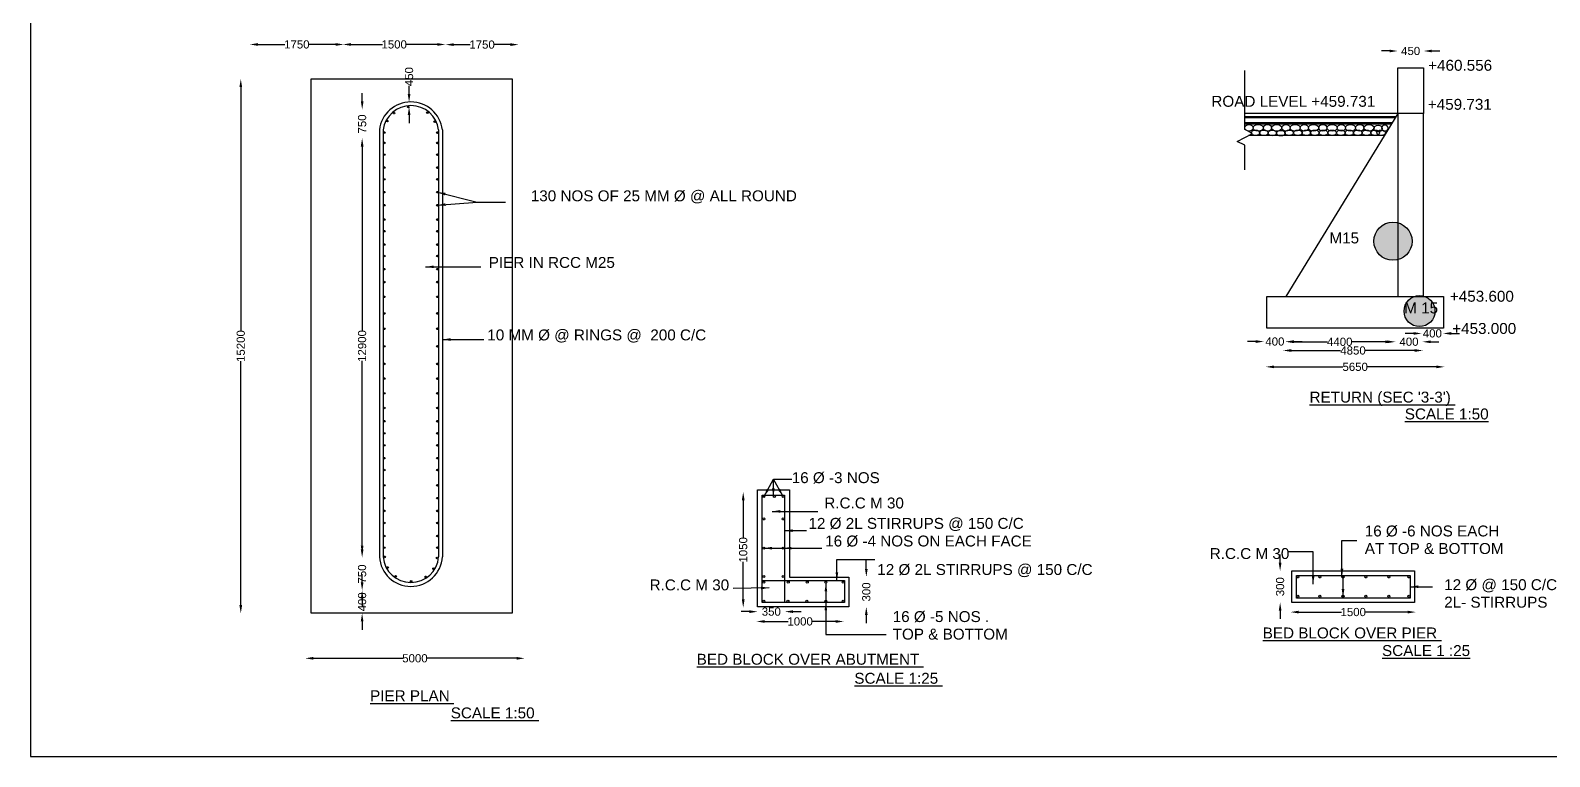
# Model space of a CAD drawing. Header units: millimetres. Extents: x 5124 to 2597898, y 2311 to 44288684.
# Drawn here: x 2514176 to 2569888, y 44230806 to 44257430 of the extents above; entities that cross this region are included whole.
import ezdxf

# ---------------------------------------------------------------- set-up
doc = ezdxf.new("R2010")
doc.units = ezdxf.units.MM
doc.header["$MEASUREMENT"] = 0
for name, color, linetype in [('DIMENSION', 7, 'Continuous'), ('DRAWING', 2, 'Continuous'), ('TEXT', 7, 'Continuous')]:
    doc.layers.add(name, color=color, linetype=linetype)
doc.styles.get("Standard").update_dxf_attribs({"font": 'arial.ttf', "height": 300})
doc.dimstyles.get("Standard").update_dxf_attribs({"dimtxt": 400, "dimasz": 300, "dimexe": 0.18, "dimexo": 0.0625, "dimgap": 0.09, "dimtad": 0, "dimdec": 0, "dimzin": 0, "dimdsep": 46, "dimtxsty": 'Standard', "dimcen": 0.09, "dimse1": 1, "dimse2": 1, "dimadec": 0, "dimazin": 0, "dimtfac": 1, "dimtdec": 0, "dimtofl": 0, "dimtmove": 0, "dimatfit": 3, "dimfxl": 1, "dimtolj": 1, "dimtzin": 0, "dimarcsym": 0})

# ---------------------------------------------------------------- blocks, each defined once
blk = doc.blocks.new('*D65')
at = {"layer": 'Defpoints', "color": 0, "transparency": 16777216}
for p in [(2565264.5, 44256674.5), (2564317.5, 44256052), (2565264.5, 44256052)]:
    blk.add_point(p, dxfattribs=at)
at = {"layer": 'DIMENSION', "color": 0, "lineweight": -2, "transparency": 16777216}
for p, q in [((2564017.5, 44256674.5), (2563717.5, 44256674.5)), ((2565564.5, 44256674.5), (2565864.5, 44256674.5))]:
    blk.add_line(p, q, dxfattribs=at)
at = {"layer": 'DIMENSION', "color": 0, "transparency": 16777216}
for points in [[(2564017.5, 44256724.5), (2564017.5, 44256624.5), (2564317.5, 44256674.5)], [(2565564.5, 44256724.5), (2565564.5, 44256624.5), (2565264.5, 44256674.5)]]:
    blk.add_solid(points, dxfattribs=at)
at = {"layer": 'DIMENSION', "color": 0, "transparency": 16777216, "insert": (2564791, 44256674.5), "char_height": 300, "attachment_point": 5}
blk.add_mtext('\\A1;450', dxfattribs=at)
blk = doc.blocks.new('*D66')
at = {"layer": 'Defpoints', "color": 0, "transparency": 16777216}
for p in [(2559478, 44244912.5), (2566036.5, 44245094), (2566036.5, 44244912.5)]:
    blk.add_point(p, dxfattribs=at)
at = {"layer": 'DIMENSION', "color": 0, "lineweight": -2, "transparency": 16777216}
for p, q in [((2559778, 44245094), (2562309.718, 44245094)), ((2565736.5, 44245094), (2563204.782, 44245094))]:
    blk.add_line(p, q, dxfattribs=at)
at = {"layer": 'DIMENSION', "color": 0, "transparency": 16777216}
for points in [[(2559778, 44245144), (2559778, 44245044), (2559478, 44245094)], [(2565736.5, 44245144), (2565736.5, 44245044), (2566036.5, 44245094)]]:
    blk.add_solid(points, dxfattribs=at)
at = {"layer": 'DIMENSION', "color": 0, "transparency": 16777216, "insert": (2562757.25, 44245094), "char_height": 300, "attachment_point": 5}
blk.add_mtext('\\A1;5650', dxfattribs=at)
blk = doc.blocks.new('*D67')
at = {"layer": 'Defpoints', "color": 0, "transparency": 16777216}
for p in [(2565244, 44245694), (2560112, 44245410), (2565244, 44245410)]:
    blk.add_point(p, dxfattribs=at)
at = {"layer": 'DIMENSION', "color": 0, "lineweight": -2, "transparency": 16777216}
for p, q in [((2560412, 44245694), (2562224, 44245694)), ((2564944, 44245694), (2563132, 44245694))]:
    blk.add_line(p, q, dxfattribs=at)
at = {"layer": 'DIMENSION', "color": 0, "transparency": 16777216}
for points in [[(2560412, 44245744), (2560412, 44245644), (2560112, 44245694)], [(2564944, 44245744), (2564944, 44245644), (2565244, 44245694)]]:
    blk.add_solid(points, dxfattribs=at)
at = {"layer": 'DIMENSION', "color": 0, "transparency": 16777216, "insert": (2562678, 44245694), "char_height": 300, "attachment_point": 5}
blk.add_mtext('\\A1;4850', dxfattribs=at)
blk = doc.blocks.new('*D68')
at = {"layer": 'Defpoints', "color": 0, "transparency": 16777216}
for p in [(2560214.5, 44246022), (2559410, 44245965), (2560214.5, 44245965)]:
    blk.add_point(p, dxfattribs=at)
at = {"layer": 'DIMENSION', "color": 0, "lineweight": -2, "transparency": 16777216}
for p, q in [((2559110, 44246022), (2558810, 44246022)), ((2560514.5, 44246022), (2560814.5, 44246022))]:
    blk.add_line(p, q, dxfattribs=at)
at = {"layer": 'DIMENSION', "color": 0, "transparency": 16777216}
for points in [[(2559110, 44246072), (2559110, 44245972), (2559410, 44246022)], [(2560514.5, 44246072), (2560514.5, 44245972), (2560214.5, 44246022)]]:
    blk.add_solid(points, dxfattribs=at)
at = {"layer": 'DIMENSION', "color": 0, "transparency": 16777216, "insert": (2559812.25, 44246022), "char_height": 300, "attachment_point": 5}
blk.add_mtext('\\A1;400', dxfattribs=at)
blk = doc.blocks.new('*D69')
at = {"layer": 'Defpoints', "color": 0, "transparency": 16777216}
for p in [(2560214, 44246022), (2564168, 44246022), (2564168, 44246012)]:
    blk.add_point(p, dxfattribs=at)
at = {"layer": 'DIMENSION', "color": 0, "lineweight": -2, "transparency": 16777216}
for p, q in [((2560514, 44246012), (2561737, 44246012)), ((2563868, 44246012), (2562645, 44246012))]:
    blk.add_line(p, q, dxfattribs=at)
at = {"layer": 'DIMENSION', "color": 0, "transparency": 16777216}
for points in [[(2560514, 44246062), (2560514, 44245962), (2560214, 44246012)], [(2563868, 44246062), (2563868, 44245962), (2564168, 44246012)]]:
    blk.add_solid(points, dxfattribs=at)
at = {"layer": 'DIMENSION', "color": 0, "transparency": 16777216, "insert": (2562191, 44246012), "char_height": 300, "attachment_point": 5}
blk.add_mtext('\\A1;4400  ', dxfattribs=at)
blk = doc.blocks.new('*D70')
at = {"layer": 'Defpoints', "color": 0, "transparency": 16777216}
for p in [(2564233.5, 44246057.5), (2565228, 44246057.5), (2565228, 44246013.5)]:
    blk.add_point(p, dxfattribs=at)
at = {"layer": 'DIMENSION', "color": 0, "lineweight": -2, "transparency": 16777216}
for p, q in [((2563933.5, 44246013.5), (2563633.5, 44246013.5)), ((2565528, 44246013.5), (2565828, 44246013.5))]:
    blk.add_line(p, q, dxfattribs=at)
at = {"layer": 'DIMENSION', "color": 0, "transparency": 16777216}
for points in [[(2563933.5, 44246063.5), (2563933.5, 44245963.5), (2564233.5, 44246013.5)], [(2565528, 44246063.5), (2565528, 44245963.5), (2565228, 44246013.5)]]:
    blk.add_solid(points, dxfattribs=at)
at = {"layer": 'DIMENSION', "color": 0, "transparency": 16777216, "insert": (2564730.75, 44246013.5), "char_height": 300, "attachment_point": 5}
blk.add_mtext('\\A1;400', dxfattribs=at)
blk = doc.blocks.new('*D71')
at = {"layer": 'Defpoints', "color": 0, "transparency": 16777216}
for p in [(2565978.5, 44246320), (2565196.5, 44245888.5), (2565978.5, 44245888.5)]:
    blk.add_point(p, dxfattribs=at)
at = {"layer": 'DIMENSION', "color": 0, "lineweight": -2, "transparency": 16777216}
for p, q in [((2564896.5, 44246320), (2564596.5, 44246320)), ((2566278.5, 44246320), (2566578.5, 44246320))]:
    blk.add_line(p, q, dxfattribs=at)
at = {"layer": 'DIMENSION', "color": 0, "transparency": 16777216}
for points in [[(2564896.5, 44246370), (2564896.5, 44246270), (2565196.5, 44246320)], [(2566278.5, 44246370), (2566278.5, 44246270), (2565978.5, 44246320)]]:
    blk.add_solid(points, dxfattribs=at)
at = {"layer": 'DIMENSION', "color": 0, "transparency": 16777216, "insert": (2565587.5, 44246320), "char_height": 300, "attachment_point": 5}
blk.add_mtext('\\A1;400', dxfattribs=at)
blk = doc.blocks.new('*D72')
at = {"layer": 'Defpoints', "color": 0, "transparency": 16777216}
for p in [(2560390, 44236244), (2564984, 44236244), (2564984, 44236104)]:
    blk.add_point(p, dxfattribs=at)
at = {"layer": 'DIMENSION', "color": 0, "lineweight": -2, "transparency": 16777216}
for p, q in [((2560690, 44236104), (2562253, 44236104)), ((2564684, 44236104), (2563120, 44236104))]:
    blk.add_line(p, q, dxfattribs=at)
at = {"layer": 'DIMENSION', "color": 0, "transparency": 16777216}
for points in [[(2560690, 44236154), (2560690, 44236054), (2560390, 44236104)], [(2564684, 44236154), (2564684, 44236054), (2564984, 44236104)]]:
    blk.add_solid(points, dxfattribs=at)
at = {"layer": 'DIMENSION', "color": 0, "transparency": 16777216, "insert": (2562687, 44236104), "char_height": 300, "attachment_point": 5}
blk.add_mtext('\\A1;1500', dxfattribs=at)
blk = doc.blocks.new('*D73')
at = {"layer": 'Defpoints', "color": 0, "transparency": 16777216}
for p in [(2560005.5, 44237610.5), (2560440, 44237610.5), (2560440, 44236457.5)]:
    blk.add_point(p, dxfattribs=at)
at = {"layer": 'DIMENSION', "color": 0, "lineweight": -2, "transparency": 16777216}
for p, q in [((2560005.5, 44237910.5), (2560005.5, 44238210.5)), ((2560005.5, 44236157.5), (2560005.5, 44235857.5))]:
    blk.add_line(p, q, dxfattribs=at)
at = {"layer": 'DIMENSION', "color": 0, "transparency": 16777216}
for points in [[(2559955.5, 44237910.5), (2560055.5, 44237910.5), (2560005.5, 44237610.5)], [(2559955.5, 44236157.5), (2560055.5, 44236157.5), (2560005.5, 44236457.5)]]:
    blk.add_solid(points, dxfattribs=at)
at = {"layer": 'DIMENSION', "color": 0, "transparency": 16777216, "insert": (2560005.5, 44237034), "char_height": 300, "attachment_point": 5, "rotation": 90}
blk.add_mtext('\\A1;300', dxfattribs=at)
blk = doc.blocks.new('*D74')
at = {"layer": 'Defpoints', "color": 0, "transparency": 16777216}
for p in [(2540316, 44240504), (2540396, 44240504), (2540396, 44236268)]:
    blk.add_point(p, dxfattribs=at)
at = {"layer": 'DIMENSION', "color": 0, "lineweight": -2, "transparency": 16777216}
for p, q in [((2540316, 44240204), (2540316, 44238819)), ((2540316, 44236568), (2540316, 44237952))]:
    blk.add_line(p, q, dxfattribs=at)
at = {"layer": 'DIMENSION', "color": 0, "transparency": 16777216}
for points in [[(2540266, 44240204), (2540366, 44240204), (2540316, 44240504)], [(2540266, 44236568), (2540366, 44236568), (2540316, 44236268)]]:
    blk.add_solid(points, dxfattribs=at)
at = {"layer": 'DIMENSION', "color": 0, "transparency": 16777216, "insert": (2540316, 44238386), "char_height": 300, "attachment_point": 5, "rotation": 90}
blk.add_mtext('\\A1;1050', dxfattribs=at)
blk = doc.blocks.new('*D75')
at = {"layer": 'Defpoints', "color": 0, "transparency": 16777216}
for p in [(2540800, 44235577), (2544004, 44235760), (2544004, 44235577)]:
    blk.add_point(p, dxfattribs=at)
at = {"layer": 'DIMENSION', "color": 0, "lineweight": -2, "transparency": 16777216}
for p, q in [((2541100, 44235760), (2541969, 44235760)), ((2543704, 44235760), (2542835, 44235760))]:
    blk.add_line(p, q, dxfattribs=at)
at = {"layer": 'DIMENSION', "color": 0, "transparency": 16777216}
for points in [[(2541100, 44235810), (2541100, 44235710), (2540800, 44235760)], [(2543704, 44235810), (2543704, 44235710), (2544004, 44235760)]]:
    blk.add_solid(points, dxfattribs=at)
at = {"layer": 'DIMENSION', "color": 0, "transparency": 16777216, "insert": (2542402, 44235760), "char_height": 300, "attachment_point": 5}
blk.add_mtext('\\A1;1000', dxfattribs=at)
blk = doc.blocks.new('*D76')
at = {"layer": 'Defpoints', "color": 0, "transparency": 16777216}
for p in [(2540845.5, 44236295.5), (2541845.5, 44236295.5), (2541845.5, 44236120)]:
    blk.add_point(p, dxfattribs=at)
at = {"layer": 'DIMENSION', "color": 0, "lineweight": -2, "transparency": 16777216}
for p, q in [((2540545.5, 44236120), (2540245.5, 44236120)), ((2542145.5, 44236120), (2542445.5, 44236120))]:
    blk.add_line(p, q, dxfattribs=at)
at = {"layer": 'DIMENSION', "color": 0, "transparency": 16777216}
for points in [[(2540545.5, 44236170), (2540545.5, 44236070), (2540845.5, 44236120)], [(2542145.5, 44236170), (2542145.5, 44236070), (2541845.5, 44236120)]]:
    blk.add_solid(points, dxfattribs=at)
at = {"layer": 'DIMENSION', "color": 0, "transparency": 16777216, "insert": (2541345.5, 44236120), "char_height": 300, "attachment_point": 5}
blk.add_mtext('\\A1;350', dxfattribs=at)
blk = doc.blocks.new('*D77')
at = {"layer": 'Defpoints', "color": 0, "transparency": 16777216}
for p in [(2544185, 44237389.5), (2544830.5, 44237389.5), (2544185, 44236295.5)]:
    blk.add_point(p, dxfattribs=at)
at = {"layer": 'DIMENSION', "color": 0, "lineweight": -2, "transparency": 16777216}
for p, q in [((2544830.5, 44237689.5), (2544830.5, 44237989.5)), ((2544830.5, 44235995.5), (2544830.5, 44235695.5))]:
    blk.add_line(p, q, dxfattribs=at)
at = {"layer": 'DIMENSION', "color": 0, "transparency": 16777216}
for points in [[(2544780.5, 44237689.5), (2544880.5, 44237689.5), (2544830.5, 44237389.5)], [(2544780.5, 44235995.5), (2544880.5, 44235995.5), (2544830.5, 44236295.5)]]:
    blk.add_solid(points, dxfattribs=at)
at = {"layer": 'DIMENSION', "color": 0, "transparency": 16777216, "insert": (2544830.5, 44236842.5), "char_height": 300, "attachment_point": 5, "rotation": 90}
blk.add_mtext('\\A1;300', dxfattribs=at)
blk = doc.blocks.new('*D78')
at = {"layer": 'Defpoints', "color": 0, "transparency": 16777216}
for p in [(2524252, 44234428), (2532303, 44234428), (2532303, 44234409)]:
    blk.add_point(p, dxfattribs=at)
at = {"layer": 'DIMENSION', "color": 0, "lineweight": -2, "transparency": 16777216}
for p, q in [((2524552, 44234409), (2527829.968, 44234409)), ((2532003, 44234409), (2528725.032, 44234409))]:
    blk.add_line(p, q, dxfattribs=at)
at = {"layer": 'DIMENSION', "color": 0, "transparency": 16777216}
for points in [[(2524552, 44234459), (2524552, 44234359), (2524252, 44234409)], [(2532003, 44234459), (2532003, 44234359), (2532303, 44234409)]]:
    blk.add_solid(points, dxfattribs=at)
at = {"layer": 'DIMENSION', "color": 0, "transparency": 16777216, "insert": (2528277.5, 44234409), "char_height": 300, "attachment_point": 5}
blk.add_mtext('\\A1;5000', dxfattribs=at)
blk = doc.blocks.new('*D79')
at = {"layer": 'Defpoints', "color": 0, "transparency": 16777216}
for p in [(2524475, 44255653), (2521891, 44236059), (2524475, 44236059)]:
    blk.add_point(p, dxfattribs=at)
at = {"layer": 'DIMENSION', "color": 0, "lineweight": -2, "transparency": 16777216}
for p, q in [((2521891, 44255353), (2521891, 44246406)), ((2521891, 44236359), (2521891, 44245306))]:
    blk.add_line(p, q, dxfattribs=at)
at = {"layer": 'DIMENSION', "color": 0, "transparency": 16777216}
for points in [[(2521841, 44255353), (2521941, 44255353), (2521891, 44255653)], [(2521841, 44236359), (2521941, 44236359), (2521891, 44236059)]]:
    blk.add_solid(points, dxfattribs=at)
at = {"layer": 'DIMENSION', "color": 0, "transparency": 16777216, "insert": (2521891, 44245856), "char_height": 300, "attachment_point": 5, "rotation": 90}
blk.add_mtext('\\A1;15200', dxfattribs=at)
blk = doc.blocks.new('*D80')
at = {"layer": 'Defpoints', "color": 0, "transparency": 16777216}
for p in [(2526341, 44236898), (2526399, 44236898), (2526399, 44236059)]:
    blk.add_point(p, dxfattribs=at)
at = {"layer": 'DIMENSION', "color": 0, "lineweight": -2, "transparency": 16777216}
for p, q in [((2526341, 44237198), (2526341, 44237498)), ((2526341, 44235759), (2526341, 44235459))]:
    blk.add_line(p, q, dxfattribs=at)
at = {"layer": 'DIMENSION', "color": 0, "transparency": 16777216}
for points in [[(2526291, 44237198), (2526391, 44237198), (2526341, 44236898)], [(2526291, 44235759), (2526391, 44235759), (2526341, 44236059)]]:
    blk.add_solid(points, dxfattribs=at)
at = {"layer": 'DIMENSION', "color": 0, "transparency": 16777216, "insert": (2526341, 44236478.5), "char_height": 300, "attachment_point": 5, "rotation": 90}
blk.add_mtext('\\A1;400', dxfattribs=at)
blk = doc.blocks.new('*D81')
at = {"layer": 'Defpoints', "color": 0, "transparency": 16777216}
for p in [(2526341, 44238101.5), (2526341, 44238101.5), (2526341, 44236898)]:
    blk.add_point(p, dxfattribs=at)
at = {"layer": 'DIMENSION', "color": 0, "lineweight": -2, "transparency": 16777216}
for p, q in [((2526341, 44238401.5), (2526341, 44238701.5)), ((2526341, 44236598), (2526341, 44236298))]:
    blk.add_line(p, q, dxfattribs=at)
at = {"layer": 'DIMENSION', "color": 0, "transparency": 16777216}
for points in [[(2526291, 44238401.5), (2526391, 44238401.5), (2526341, 44238101.5)], [(2526291, 44236598), (2526391, 44236598), (2526341, 44236898)]]:
    blk.add_solid(points, dxfattribs=at)
at = {"layer": 'DIMENSION', "color": 0, "transparency": 16777216, "insert": (2526341, 44237499.75), "char_height": 300, "attachment_point": 5, "rotation": 90}
blk.add_mtext('\\A1;750', dxfattribs=at)
blk = doc.blocks.new('*D82')
at = {"layer": 'Defpoints', "color": 0, "transparency": 16777216}
for p in [(2525072, 44253482), (2525072, 44238239), (2526341, 44238239)]:
    blk.add_point(p, dxfattribs=at)
at = {"layer": 'DIMENSION', "color": 0, "lineweight": -2, "transparency": 16777216}
for p, q in [((2526341, 44253182), (2526341, 44246410)), ((2526341, 44238539), (2526341, 44245310))]:
    blk.add_line(p, q, dxfattribs=at)
at = {"layer": 'DIMENSION', "color": 0, "transparency": 16777216}
for points in [[(2526291, 44253182), (2526391, 44253182), (2526341, 44253482)], [(2526291, 44238539), (2526391, 44238539), (2526341, 44238239)]]:
    blk.add_solid(points, dxfattribs=at)
at = {"layer": 'DIMENSION', "color": 0, "transparency": 16777216, "insert": (2526341, 44245860), "char_height": 300, "attachment_point": 5, "rotation": 90}
blk.add_mtext('\\A1;12900', dxfattribs=at)
blk = doc.blocks.new('*D83')
at = {"layer": 'Defpoints', "color": 0, "transparency": 16777216}
for p in [(2526292, 44254528.5), (2526343, 44254528.5), (2526346, 44253468.5)]:
    blk.add_point(p, dxfattribs=at)
at = {"layer": 'DIMENSION', "color": 0, "lineweight": -2, "transparency": 16777216}
for p, q in [((2526343, 44254828.5), (2526343, 44255128.5)), ((2526343, 44253168.5), (2526343, 44252868.5))]:
    blk.add_line(p, q, dxfattribs=at)
at = {"layer": 'DIMENSION', "color": 0, "transparency": 16777216}
for points in [[(2526293, 44254828.5), (2526393, 44254828.5), (2526343, 44254528.5)], [(2526293, 44253168.5), (2526393, 44253168.5), (2526343, 44253468.5)]]:
    blk.add_solid(points, dxfattribs=at)
at = {"layer": 'DIMENSION', "color": 0, "transparency": 16777216, "insert": (2526343, 44253998.5), "char_height": 300, "attachment_point": 5, "rotation": 90}
blk.add_mtext('\\A1;750', dxfattribs=at)
blk = doc.blocks.new('*D84')
at = {"layer": 'Defpoints', "color": 0, "transparency": 16777216}
for p in [(2528063, 44254798), (2528082, 44254630), (2528091, 44254798)]:
    blk.add_point(p, dxfattribs=at)
at = {"layer": 'DIMENSION', "color": 0, "lineweight": -2, "transparency": 16777216}
for p, q in [((2528063, 44255098), (2528063, 44255398)), ((2528063, 44254330), (2528063, 44254030))]:
    blk.add_line(p, q, dxfattribs=at)
at = {"layer": 'DIMENSION', "color": 0, "transparency": 16777216}
for points in [[(2528013, 44255098), (2528113, 44255098), (2528063, 44254798)], [(2528013, 44254330), (2528113, 44254330), (2528063, 44254630)]]:
    blk.add_solid(points, dxfattribs=at)
at = {"layer": 'DIMENSION', "color": 0, "transparency": 16777216, "insert": (2528063, 44255735), "char_height": 300, "attachment_point": 5, "rotation": 90}
blk.add_mtext('\\A1;450', dxfattribs=at)
blk = doc.blocks.new('*D85')
at = {"layer": 'Defpoints', "color": 0, "transparency": 16777216}
for p in [(2522220, 44256768), (2525672, 44256914), (2525672, 44256768)]:
    blk.add_point(p, dxfattribs=at)
at = {"layer": 'DIMENSION', "color": 0, "lineweight": -2, "transparency": 16777216}
for p, q in [((2522520, 44256914), (2523512, 44256914)), ((2525372, 44256914), (2524379, 44256914))]:
    blk.add_line(p, q, dxfattribs=at)
at = {"layer": 'DIMENSION', "color": 0, "transparency": 16777216}
for points in [[(2522520, 44256964), (2522520, 44256864), (2522220, 44256914)], [(2525372, 44256964), (2525372, 44256864), (2525672, 44256914)]]:
    blk.add_solid(points, dxfattribs=at)
at = {"layer": 'DIMENSION', "color": 0, "transparency": 16777216, "insert": (2523946, 44256914), "char_height": 300, "attachment_point": 5}
blk.add_mtext('\\A1;1750', dxfattribs=at)
blk = doc.blocks.new('*D86')
at = {"layer": 'Defpoints', "color": 0, "transparency": 16777216}
for p in [(2525636, 44256908), (2529396, 44256914), (2529396, 44256908)]:
    blk.add_point(p, dxfattribs=at)
at = {"layer": 'DIMENSION', "color": 0, "lineweight": -2, "transparency": 16777216}
for p, q in [((2525936, 44256914), (2527083, 44256914)), ((2529096, 44256914), (2527949, 44256914))]:
    blk.add_line(p, q, dxfattribs=at)
at = {"layer": 'DIMENSION', "color": 0, "transparency": 16777216}
for points in [[(2525936, 44256964), (2525936, 44256864), (2525636, 44256914)], [(2529096, 44256964), (2529096, 44256864), (2529396, 44256914)]]:
    blk.add_solid(points, dxfattribs=at)
at = {"layer": 'DIMENSION', "color": 0, "transparency": 16777216, "insert": (2527516, 44256914), "char_height": 300, "attachment_point": 5}
blk.add_mtext('\\A1;1500', dxfattribs=at)
blk = doc.blocks.new('*D87')
at = {"layer": 'Defpoints', "color": 0, "transparency": 16777216}
for p in [(2529396, 44256914), (2532081, 44256914), (2532081, 44256908)]:
    blk.add_point(p, dxfattribs=at)
at = {"layer": 'DIMENSION', "color": 0, "lineweight": -2, "transparency": 16777216}
for p, q in [((2529696, 44256908), (2530305, 44256908)), ((2531781, 44256908), (2531172, 44256908))]:
    blk.add_line(p, q, dxfattribs=at)
at = {"layer": 'DIMENSION', "color": 0, "transparency": 16777216}
for points in [[(2529696, 44256958), (2529696, 44256858), (2529396, 44256908)], [(2531781, 44256958), (2531781, 44256858), (2532081, 44256908)]]:
    blk.add_solid(points, dxfattribs=at)
at = {"layer": 'DIMENSION', "color": 0, "transparency": 16777216, "insert": (2530739, 44256908), "char_height": 300, "attachment_point": 5}
blk.add_mtext('\\A1;1750', dxfattribs=at)

msp = doc.modelspace()

# ---------------------------------------------------------------- hatches: boundary and pattern name
at = {"layer": 'DIMENSION'}
h = msp.add_hatch(dxfattribs=at)
h.set_pattern_fill('AR-CONC', color=0, scale=100)
h.set_pattern_definition([(50, (0, 0), (717.2601826, -62.752135), [75, -825]), (355, (0, 0), (-138.751334, 752.192134), [60, -660]), (100.4514445, (59.8, -5.2), (578.508847, 689.439991), [63.740192, -701.142112]), (46.1842, (0, 200), (1067.24133, -165.51928), [112.5, -1237.5]), (96.6356355, (88.9, 186.2), (934.661946, 974.1186), [95.610342, -1051.71376]), (351.184164, (0, 200), (934.661945, 974.1186), [90, -990]), (21, (100, 150), (596.907052, -402.618891), [75, -825]), (326, (100, 150), (243.315332, 725.150045), [60, -660]), (71.4514447, (149.74, 116.45), (840.222377, 322.531153), [63.74019, -701.142112]), (37.5, (0, 0), (12.1598553, 332.8938538), [0, -652, 0, -670, 0, -662.5]), (7.5, (0, 0), (263.0695374, 394.411712), [0, -382, 0, -637, 0, -252.5]), (327.5, (-223, 0), (533.8224362, -22.5548717), [0, -250, 0, -780, 0, -1035]), (317.5, (-323, 0), (583.1861693, 100.1049823), [0, -325, 0, -518, 0, -735])])
h.paths.add_polyline_path([(2564317.5, 44250379.9, 0.4902418), (2563441.9, 44249701.5, 0.4902418), (2564317.5, 44249023.1)])
h.paths.add_polyline_path([(2564843.1, 44249701.5, 0.3420641), (2564317.5, 44250379.9), (2564317.5, 44249023.1, 0.3420641)])
h.paths.add_polyline_path([(2565684, 44247137.5, 0.322946), (2565296.1, 44247675.5), (2564937.9, 44247675.5, 0.322946), (2564550, 44247137.5, 1)])
h.paths.add_polyline_path([(2527266.5, 44270210, 1), (2525695.5, 44270210, 1)])
h.paths.add_polyline_path([(2529154.4, 44283047), (2528750.5, 44283047, 0.7689339), (2528750.5, 44282374.5), (2529164.5, 44282374.5, 1)])
h.paths.add_polyline_path([(2556152, 44276457, 1), (2554782, 44276457, 1)])

# ---------------------------------------------------------------- linework, layer by layer
at = {"layer": 'DIMENSION', "color": 0}
for centre, radius in [((2564142.5, 44249701.5), 700.6), ((2565117, 44247137.5), 567)]:
    msp.add_circle(centre, radius, dxfattribs=at)
at = {"layer": 'DIMENSION'}
for centre, major_axis, ratio in [((2558863.8, 44253860), (-150.8, 0), 0.800995), ((2559202.2, 44253860), (-187.8, 0), 0.6404794), ((2559540.8, 44253860), (-150.8, 0), 0.800995), ((2559879.2, 44253860), (-187.8, 0), 0.6404794), ((2560217.8, 44253860), (-150.8, 0), 0.800995), ((2560556.2, 44253860), (-187.8, 0), 0.6404794), ((2560894.8, 44253860), (-150.8, 0), 0.800995), ((2561233.2, 44253860), (-187.8, 0), 0.6404794), ((2561571.8, 44253860), (-150.8, 0), 0.800995), ((2561910.2, 44253860), (-187.8, 0), 0.6404794), ((2562248.8, 44253860), (-150.8, 0), 0.800995), ((2562587.2, 44253860), (-187.8, 0), 0.6404794), ((2562925.8, 44253860), (-150.8, 0), 0.800995), ((2563264.2, 44253860), (-187.8, 0), 0.6404794), ((2563597.8, 44253832.5), (-150.8, 0), 0.800995), ((2563845, 44253848.8), (0, -118.8), 0.9326316), ((2559102.3, 44253676.3), (-157.7, 0), 0.6416293), ((2559411.5, 44253673.9), (-157.7, 0), 0.6416293), ((2559719.5, 44253668.5), (-157.7, 0), 0.6416293), ((2560027.5, 44253663.1), (-157.7, 0), 0.6416293), ((2560339.9, 44253676.3), (-157.7, 0), 0.6416293), ((2560652.4, 44253676.3), (-157.7, 0), 0.6416293), ((2560967.4, 44253676.3), (-157.7, 0), 0.6416293), ((2561280.9, 44253676.3), (-157.7, 0), 0.6416293), ((2561595.9, 44253676.3), (-157.7, 0), 0.6416293), ((2561910.9, 44253676.3), (-157.7, 0), 0.6416293), ((2562227.9, 44253676.3), (-157.7, 0), 0.6416293), ((2562541.9, 44253676.3), (-157.7, 0), 0.6416293), ((2562858.9, 44253676.3), (-157.7, 0), 0.6416293), ((2563172.9, 44253676.3), (-157.7, 0), 0.6416293), ((2563485.9, 44253676.3), (-157.7, 0), 0.6416293), ((2563711.9, 44253676.3), (-157.7, 0), 0.6416293)]:
    msp.add_ellipse(centre, major_axis=major_axis, ratio=ratio, dxfattribs=at)
at = {"layer": 'DRAWING', "color": 0}
for points in [[(2597898.5, 44288673.5), (2514175.5, 44288673.5), (2514175.5, 44230805.5), (2597898.5, 44230805.5)], [(2531847, 44236059), (2524475, 44236059), (2524475, 44255653), (2531847, 44255653)], [(2559523, 44247675.5), (2565992, 44247675.5), (2565992, 44246509), (2559523, 44246509)], [(2541016, 44240394), (2541828, 44240394), (2541828, 44236452), (2541016, 44236452)], [(2541016, 44237266.5), (2544031, 44237266.5), (2544031, 44236452), (2541016, 44236452)], [(2560440, 44237610.5), (2564935.5, 44237610.5), (2564935.5, 44236457.5), (2560440, 44236457.5)], [(2560600.5, 44237450), (2564775, 44237450), (2564775, 44236618), (2560600.5, 44236618)]]:
    msp.add_lwpolyline(points, close=True, dxfattribs=at)
for points in [[(2564317.5, 44254385.5), (2564317.5, 44256052), (2565264.5, 44256052), (2565264.5, 44254385.5)], [(2558708.5, 44252313), (2558708.5, 44253220.5), (2558428.5, 44253358.5), (2558990.5, 44253651.5), (2558713, 44253801.5), (2558713, 44255959.5)], [(2564317.5, 44254385.5), (2558713, 44254385.5)], [(2565264.5, 44247675.5), (2565264.5, 44254385.5), (2564317.5, 44254385.5), (2560218, 44247675.5)], [(2564317.5, 44254385.5), (2564317.5, 44247675.5)], [(2564244.3, 44254265.7), (2558713, 44254265.7)], [(2564219.9, 44254225.7), (2558713, 44254225.7)], [(2564108.7, 44254043.8), (2558713, 44254043.8)], [(2564076.1, 44253990.3), (2558713, 44253990.3)], [(2526974, 44253782), (2526974, 44238126.5)], [(2527111.5, 44253782), (2527111.5, 44238126.5)], [(2529147, 44253782), (2529147, 44238126.5)], [(2529284.5, 44253782), (2529284.5, 44238126.5)], [(2563822.8, 44253575.7), (2558845.2, 44253575.7)], [(2540861.5, 44240580.5), (2542012, 44240580.5), (2542012, 44237389.5), (2544185, 44237389.5), (2544185, 44236295.5), (2540845.5, 44236295.5), (2540845.5, 44240580.5), (2540861.5, 44240580.5)]]:
    msp.add_lwpolyline(points, dxfattribs=at)
for centre, radius in [((2527511, 44254396), 30), ((2528037, 44254619.5), 30), ((2528736, 44254414.5), 30), ((2527265.5, 44254107.5), 30), ((2529004, 44254083), 30), ((2527151.5, 44253684.5), 30), ((2527151.5, 44253306.5), 30), ((2529099.5, 44253684.5), 30), ((2529099.5, 44253306.5), 30), ((2527151.5, 44252876), 30), ((2529099.5, 44252876), 30), ((2527151.5, 44252401.5), 30), ((2529099.5, 44252401.5), 30), ((2527151.5, 44251968), 30), ((2529099.5, 44251968), 30), ((2527151.5, 44251499.5), 30), ((2527151.5, 44251021.5), 30), ((2529099.5, 44251499.5), 30), ((2529099.5, 44251021.5), 30), ((2527151.5, 44250495), 30), ((2529099.5, 44250495), 30), ((2527151.5, 44250068), 30), ((2529099.5, 44250068), 30), ((2527151.5, 44249579.5), 30), ((2529099.5, 44249579.5), 30), ((2527151.5, 44249155.5), 30), ((2529099.5, 44249155.5), 30), ((2527151.5, 44248676.5), 30), ((2527151.5, 44248201.5), 30), ((2529099.5, 44248676.5), 30), ((2529099.5, 44248201.5), 30), ((2527151.5, 44247662), 30), ((2529099.5, 44247662), 30), ((2527151.5, 44247053), 30), ((2529099.5, 44247053), 30), ((2527151.5, 44246491), 30), ((2529099.5, 44246491), 30), ((2527151.5, 44245844.5), 30), ((2529099.5, 44245844.5), 30), ((2527151.5, 44245202.5), 30), ((2529099.5, 44245202.5), 30), ((2527151.5, 44244666.5), 30), ((2529099.5, 44244666.5), 30), ((2527151.5, 44244124), 30), ((2529099.5, 44244124), 30), ((2527151.5, 44243588), 30), ((2529099.5, 44243588), 30), ((2527151.5, 44243101.5), 30), ((2527151.5, 44242654.5), 30), ((2529099.5, 44243101.5), 30), ((2529099.5, 44242654.5), 30), ((2527151.5, 44242215), 30), ((2529099.5, 44242215), 30), ((2527151.5, 44241747), 30), ((2529099.5, 44241747), 30), ((2527151.5, 44241312.5), 30), ((2529099.5, 44241312.5), 30), ((2527151.5, 44240754), 30), ((2529099.5, 44240754), 30), ((2527151.5, 44240280), 30), ((2529099.5, 44240280), 30), ((2541069, 44240338.5), 37.5), ((2541459, 44240338.5), 37.5), ((2541779.5, 44240338.5), 37.5), ((2527151.5, 44239815.5), 30), ((2527151.5, 44239371.5), 30), ((2529099.5, 44239815.5), 30), ((2529099.5, 44239371.5), 30), ((2541069, 44239518.5), 37.5), ((2541779.5, 44239518.5), 37.5), ((2527151.5, 44238892), 30), ((2529099.5, 44238892), 30), ((2527151.5, 44238466.5), 30), ((2529099.5, 44238466.5), 30), ((2541069, 44238446.5), 37.5), ((2541779.5, 44238446.5), 37.5), ((2527162.5, 44238128.5), 30), ((2527272, 44237739), 30), ((2528960.5, 44237699), 30), ((2529091, 44238089), 30), ((2527568, 44237417), 30), ((2528138, 44237229), 30), ((2528673.5, 44237395.5), 30), ((2541069, 44237408.5), 37.5), ((2541069, 44237200.5), 37.5), ((2541779.5, 44237408.5), 37.5), ((2541968.5, 44237200.5), 37.5), ((2542666, 44237200.5), 37.5), ((2543348.5, 44237200.5), 37.5), ((2543978, 44237200.5), 37.5), ((2560653.5, 44237392.5), 38), ((2561463, 44237392.5), 38), ((2562311.5, 44237392.5), 38), ((2563148.5, 44237392.5), 38), ((2563991.5, 44237392.5), 38), ((2564731.5, 44237392.5), 38), ((2541069, 44236501.5), 37.5), ((2541956.5, 44236501.5), 37.5), ((2542651.5, 44236501.5), 37.5), ((2543345, 44236501.5), 37.5), ((2543982.5, 44236501.5), 37.5), ((2560653.5, 44236683), 38), ((2561463, 44236683), 38), ((2562311.5, 44236683), 38), ((2563148.5, 44236683), 38), ((2563991.5, 44236683), 38), ((2564731.5, 44236683), 38)]:
    msp.add_circle(centre, radius, dxfattribs=at)
for centre, radius, start, end in [((2528129.2, 44253646.1), 1163.2, 6.71052, 173.28948), ((2528129.2, 44253646.2), 1026.8, 7.59826, 172.40174), ((2528129.2, 44238202.2), 1157.7, 183.75051, 356.24949), ((2528129.2, 44238209.6), 1021.1, 184.67014, 355.32986)]:
    msp.add_arc(centre, radius, start, end, dxfattribs=at)

# ---------------------------------------------------------------- texts
at = {"layer": 'TEXT', "color": 0}
for s, p in [('+460.556', (2565433.8, 44255950.4)), ('ROAD LEVEL +459.731', (2557483.9, 44254628.7)), ('+459.731', (2565421.6, 44254519.5)), ('130 NOS OF 25 MM Ø @ ALL ROUND ', (2532526.1, 44251165)), ('M15 ', (2561813.5, 44249620.6)), ('PIER IN RCC M25 ', (2530984.4, 44248722.1)), ('+453.600', (2566230.5, 44247482.5)), ('M 15 ', (2564556.2, 44247054)), ('+453.000', (2566316.1, 44246302.3)), ('10 MM Ø @ RINGS @  200 C/C', (2530931.9, 44246065.2)), ("%%URETURN (SEC '3-3') ", (2561083.7, 44243785.3)), ('%%USCALE 1:50', (2564577, 44243168.3)), ('16 Ø -3 NOS ', (2542094.6, 44240831.4)), ('R.C.C M 30 ', (2543289.9, 44239902.5)), ('12 Ø 2L STIRRUPS @ 150 C/C', (2542708.8, 44239156.1)), ('16 Ø -4 NOS ON EACH FACE ', (2543323.1, 44238509.2)), ('16 Ø -6 NOS EACH ', (2563108.7, 44238877.4)), ('R.C.C M 30 ', (2557424.3, 44238049.8)), ('AT TOP & BOTTOM ', (2563108.7, 44238234.8)), ('12 Ø 2L STIRRUPS @ 150 C/C', (2545232.4, 44237464.2)), ('R.C.C M 30 ', (2536882.6, 44236900.4)), ('12 Ø @ 150 C/C', (2566022.2, 44236908.2)), ('2L- STIRRUPS ', (2566022.2, 44236265.7)), ('16 Ø -5 NOS .', (2545796.9, 44235739.1)), ('TOP & BOTTOM ', (2545796.9, 44235096.5)), ('%%UBED BLOCK OVER PIER ', (2559366.7, 44235138.9)), ('%%USCALE 1 :25', (2563742.8, 44234492.6)), ('%%UBED BLOCK OVER ABUTMENT ', (2538610.2, 44234174.9)), ('%%USCALE 1:25 ', (2544391.2, 44233477.2)), ('%%UPIER PLAN ', (2526633.1, 44232836.3)), ('%%USCALE 1:50 ', (2529590.8, 44232208))]:
    msp.add_text(s, height=400, dxfattribs=at).set_placement(p)

# ---------------------------------------------------------------- dimensions: what is measured, and where the dimension line sits
at = {"layer": 'DIMENSION', "color": 0}
for base, p1, p2, text, picture, middle in [((2525671.5, 44256914), (2522220, 44256768), (2525671.5, 44256768), '1750', '*D85', (2523945.8, 44256914)), ((2529396.5, 44256914), (2525635.5, 44256908), (2529396.5, 44256908), '1500', '*D86', (2527516, 44256914)), ((2532081, 44256908), (2529396.5, 44256914), (2532081, 44256914), '1750', '*D87', (2530738.8, 44256908)), ((2565264.5, 44256674.5), (2564317.5, 44256052), (2565264.5, 44256052), '450', '*D65', (2564791, 44256674.5)), ((2560214.5, 44246022), (2559410, 44245965), (2560214.5, 44245965), '400', '*D68', (2559812.2, 44246022)), ((2564167.5, 44246012.5), (2560214.5, 44246022), (2564167.5, 44246022), '4400  ', '*D69', (2562191, 44246012.5)), ((2565228, 44246013.5), (2564233.5, 44246057.5), (2565228, 44246057.5), '400', '*D70', (2564730.8, 44246013.5)), ((2565978.5, 44246320), (2565196.5, 44245888.5), (2565978.5, 44245888.5), '400', '*D71', (2565587.5, 44246320)), ((2565243.5, 44245693.5), (2560112.5, 44245410.5), (2565243.5, 44245410.5), '4850', '*D67', (2562678, 44245693.5)), ((2566036.5, 44245094), (2559478, 44244912.5), (2566036.5, 44244912.5), '5650', '*D66', (2562757.2, 44245094)), ((2541845.5, 44236120), (2540845.5, 44236295.5), (2541845.5, 44236295.5), '350', '*D76', (2541345.5, 44236120)), ((2564983.5, 44236103.5), (2560390, 44236243.5), (2564983.5, 44236243.5), '1500', '*D72', (2562686.8, 44236103.5)), ((2544004, 44235760.5), (2540800, 44235577), (2544004, 44235577), '1000', '*D75', (2542402, 44235760.5)), ((2532303, 44234409), (2524252, 44234428), (2532303, 44234428), '5000', '*D78', (2528277.5, 44234409))]:
    dim = msp.add_linear_dim(base=base, p1=p1, p2=p2, text=text, dimstyle='Standard', dxfattribs=at)
    dim.commit()
    dim.dimension.update_dxf_attribs({"geometry": picture, "text_midpoint": middle})
for base, p1, p2, text, picture, middle in [((2528063, 44254797.5), (2528081.5, 44254629.5), (2528091, 44254797.5), '450', '*D84', (2528063, 44255734.5)), ((2521891, 44236059), (2524475, 44255653), (2524475, 44236059), '15200', '*D79', (2521891, 44245856)), ((2526343, 44254528.5), (2526346, 44253468.5), (2526292, 44254528.5), '750', '*D83', (2526343, 44253998.5)), ((2526341, 44238239), (2525072.5, 44253481.5), (2525072.5, 44238239), '12900', '*D82', (2526341, 44245860.2)), ((2540316, 44240503.5), (2540396.5, 44236268), (2540396.5, 44240503.5), '1050', '*D74', (2540316, 44238385.8)), ((2526341, 44238101.5), (2526341, 44236898), (2526341, 44238101.5), '750', '*D81', (2526341, 44237499.8)), ((2560005.5, 44237610.5), (2560440, 44236457.5), (2560440, 44237610.5), '300', '*D73', (2560005.5, 44237034)), ((2544830.5, 44237389.5), (2544185, 44236295.5), (2544185, 44237389.5), '300', '*D77', (2544830.5, 44236842.5)), ((2526341, 44236898), (2526399, 44236059), (2526399, 44236898), '400', '*D80', (2526341, 44236478.5))]:
    dim = msp.add_linear_dim(base=base, p1=p1, p2=p2, angle=90, text=text, dimstyle='Standard', dxfattribs=at)
    dim.commit()
    dim.dimension.update_dxf_attribs({"geometry": picture, "text_midpoint": middle})

# ---------------------------------------------------------------- leaders
for points in [[(2529099.5, 44251021.5), (2530562.5, 44251133.5)], [(2529100, 44251498.5), (2530562.5, 44251133.5), (2531602, 44251133.5)], [(2528665.5, 44248761), (2530690.5, 44248761)], [(2529284.5, 44246096.5), (2530809, 44246096.5)], [(2541077.5, 44240333), (2541421.5, 44240977.5)], [(2541421.5, 44240338.5), (2541421.5, 44240977.5), (2542094.6, 44240980)], [(2541779.5, 44240338.5), (2541421.5, 44240977.5)], [(2541376.5, 44239794.5), (2543055.5, 44239794.5)], [(2541828, 44239089), (2542634.5, 44239089)], [(2541069, 44238446.5), (2543198, 44238446.5)], [(2541779.5, 44238446.5), (2543198, 44238446.5)], [(2561214, 44237130.5), (2561214, 44238315.5), (2560271, 44238315.5)], [(2562273.5, 44237392.5), (2562273.5, 44238730), (2562816, 44238730)], [(2543751.5, 44237266.5), (2543751.5, 44238026), (2545143.5, 44238026)], [(2543348.5, 44237163), (2543345, 44236464)], [(2562311.5, 44236645), (2562311.5, 44237392.5)], [(2541272, 44236992), (2539951, 44236971.5)], [(2564775, 44237034), (2565597.5, 44237034)], [(2543345, 44236464), (2543345, 44235285), (2545558.5, 44235285)]]:
    msp.add_leader(points, dimstyle='Standard', override={"dimgap": 0.09, "dimtad": 0}, dxfattribs=at)

doc.saveas('drawing.dxf')
